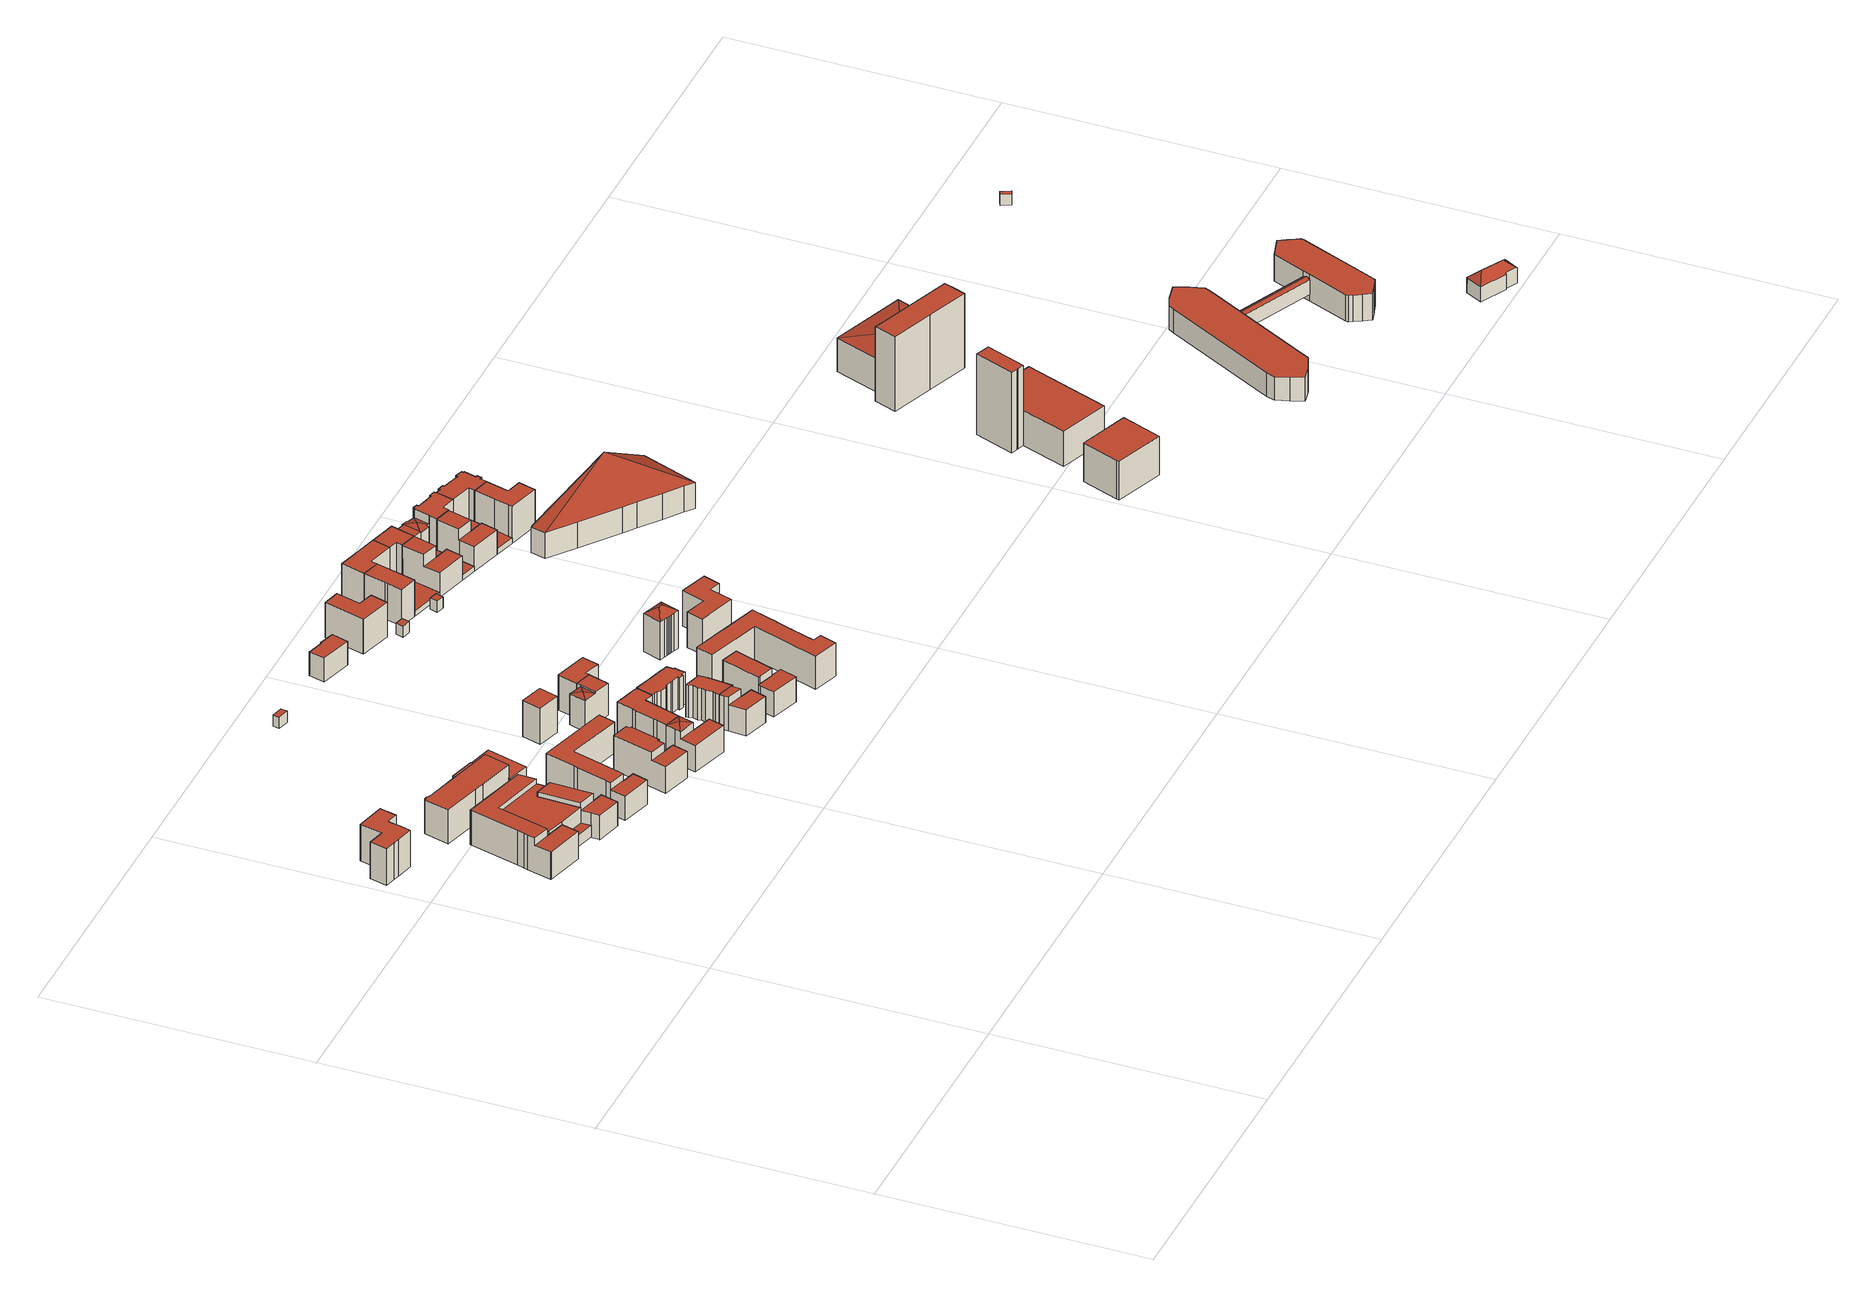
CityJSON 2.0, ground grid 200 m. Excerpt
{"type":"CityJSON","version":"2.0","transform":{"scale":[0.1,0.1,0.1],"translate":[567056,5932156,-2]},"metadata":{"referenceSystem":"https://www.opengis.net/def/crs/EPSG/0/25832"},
"CityObjects":{
"building1":{"type":"Building","attributes":{"Gemeindeschluessel":"02000000","Geometrietyp2DReferenz":"3000","function":"31001_1120","roofType":"1000","measuredHeight":29.44,"storeysAboveGround":8},"geometry":[{"type":"MultiSurface","lod":"2","boundaries":[[[0,1,2,3]],[[3,2,4,5]],[[6,7,8,9]],[[9,8,1,0]],[[10,11,12,13]],[[14,15,16,17]],[[18,19,20,21]],[[21,20,22,23]],[[23,22,24,25]],[[26,10,13,27,28,6,9,0,3,5,29,14,17,18,21,23,25]],[[30,31,12,11,32,24,22,20,19,16,15,33,4,2,1,8,7]],[[33,15,14,29]],[[24,32,26,25]],[[16,19,18,17]],[[32,11,10,26]],[[31,30,28,27]],[[12,31,27,13]],[[30,7,6,28]],[[4,33,29,5]]],"semantics":{"surfaces":[{"type":"WallSurface"},{"type":"GroundSurface"},{"type":"RoofSurface"}],"values":[0,0,0,0,0,0,0,0,0,1,2,0,0,0,0,0,0,0,0]}}]},
"building2":{"type":"Building","attributes":{"Gemeindeschluessel":"02000000","Geometrietyp2DReferenz":"3000","function":"31001_1130","roofType":"1000","measuredHeight":27.98,"storeysAboveGround":7},"geometry":[{"type":"MultiSurface","lod":"2","boundaries":[[[34,35,36,37]],[[38,39,40,41]],[[41,40,42,43]],[[44,45,46,47]],[[48,49,50,51]],[[51,50,52,53]],[[53,52,54,55]],[[55,54,56,57]],[[58,59,60,61]],[[62,63,64,65]],[[66,67,68,69]],[[63,62,61,60]],[[68,67,64,63,60,59,42,40,39,46,45,70]],[[66,69,71,72,48,51,53,55,57,34,37,38,41,43,58,61,62,65]],[[35,34,57,56]],[[71,69,68,70]],[[66,65,64,67]],[[58,43,42,59]],[[49,48,72,73]],[[72,71,70,45,44,73]],[[38,37,36,47,46,39]],[[49,73,44,47,36,35,56,54,52,50]]],"semantics":{"surfaces":[{"type":"WallSurface"},{"type":"RoofSurface"},{"type":"GroundSurface"}],"values":[0,0,0,0,0,0,0,0,0,0,0,0,1,2,0,0,0,0,0,0,0,1]}}]},
"building3":{"type":"Building","attributes":{"Gemeindeschluessel":"02000000","Geometrietyp2DReferenz":"3000","function":"31001_2010","roofType":"1000","measuredHeight":21.46,"storeysAboveGround":1},"geometry":[{"type":"MultiSurface","lod":"2","boundaries":[[[74,75,76,77]],[[78,74,77,79]],[[75,80,81,76]],[[82,83,84,85]],[[86,87,88,89]],[[89,88,90,91]],[[91,90,92,93]],[[94,95,83,82]],[[78,79,96,94,82,85,86,89,91,93]],[[80,75,74,78,93,92]],[[87,86,85,84]],[[95,94,96,81]],[[96,79,77,76,81]],[[95,81,80,92,90,88,87,84,83]]],"semantics":{"surfaces":[{"type":"RoofSurface"},{"type":"WallSurface"},{"type":"GroundSurface"}],"values":[0,1,1,1,1,1,1,1,2,1,1,1,1,0]}}]},
"building4":{"type":"Building","attributes":{"Gemeindeschluessel":"02000000","Geometrietyp2DReferenz":"3000","function":"31001_1130","roofType":"1000","measuredHeight":25.63,"storeysAboveGround":7},"geometry":[{"type":"MultiSurface","lod":"2","boundaries":[[[97,98,99,100]],[[101,102,103,104]],[[104,103,105,106]],[[107,99,98,108]],[[109,97,100,110]],[[111,112,113,114]],[[114,113,115,116]],[[101,104,106,107,108,117,111,114,116]],[[102,101,116,115]],[[112,111,117,118]],[[117,108,98,97,109,118]],[[107,106,105,110,100,99]],[[112,118,109,110,105,103,102,115,113]]],"semantics":{"surfaces":[{"type":"RoofSurface"},{"type":"WallSurface"},{"type":"GroundSurface"}],"values":[0,1,1,1,1,1,1,2,1,1,1,1,0]}}]},
"building5":{"type":"Building","attributes":{"Gemeindeschluessel":"02000000","Geometrietyp2DReferenz":"3000","function":"31001_3021","roofType":"1000","measuredHeight":27.38,"storeysAboveGround":5},"geometry":[{"type":"MultiSurface","lod":"2","boundaries":[[[119,120,121,122,123,124,125,126,127,128,129,130,131,132,133,134,135,136,137,138,139,140,141,142,143,144,145,146]],[[147,146,145,148]],[[148,145,144,149]],[[149,144,143,150]],[[150,143,142,151]],[[151,142,141,152]],[[152,141,140,153]],[[153,140,139,154]],[[154,139,138,155]],[[155,138,137,156]],[[156,137,136,157]],[[157,136,135,158]],[[158,135,134,159]],[[159,134,133,160]],[[160,133,132,161]],[[161,132,131,162]],[[162,131,130,163]],[[163,130,129,164]],[[164,129,128,165]],[[165,128,127,166]],[[166,127,126,167]],[[167,126,125,168]],[[168,125,124,169]],[[170,122,121,171]],[[172,120,119,173]],[[174,175,176,177]],[[178,179,180,181]],[[174,177,172,173,147,148,149,150,151,152,153,154,155,156,157,158,159,160,161,162,163,164,165,166,167,168,169,182,183,178,181,184]],[[185,180,179,170,171,176,175]],[[183,182,123,122,170]],[[172,177,176,171,121,120]],[[147,173,119,146]],[[180,185,184,181]],[[185,175,174,184]],[[170,179,178,183]],[[182,169,124,123]]],"semantics":{"surfaces":[{"type":"RoofSurface"},{"type":"WallSurface"},{"type":"GroundSurface"}],"values":[0,1,1,1,1,1,1,1,1,1,1,1,1,1,1,1,1,1,1,1,1,1,1,1,1,1,1,2,0,1,1,1,1,1,1,1]}}]},
"building6":{"type":"Building","attributes":{"Gemeindeschluessel":"02000000","Geometrietyp2DReferenz":"3000","function":"51009_1610","roofType":"1000","measuredHeight":13.43},"geometry":[{"type":"MultiSurface","lod":"2","boundaries":[[[186,187,188,189,190]],[[191,192,193,194,195]],[[191,190,189,192]],[[192,189,188,193]],[[193,188,187,194]],[[194,187,186,195]],[[195,186,190,191]]],"semantics":{"surfaces":[{"type":"RoofSurface"},{"type":"GroundSurface"},{"type":"WallSurface"}],"values":[0,1,2,2,2,2,2]}}]},
"building7":{"type":"Building","attributes":{"Gemeindeschluessel":"02000000","Geometrietyp2DReferenz":"3000","function":"31001_1010","roofType":"1000","measuredHeight":25.29,"storeysAboveGround":8},"geometry":[{"type":"MultiSurface","lod":"2","boundaries":[[[196,197,198,199]],[[200,201,202,203]],[[203,202,204,205]],[[206,207,208,209]],[[210,211,212,213]],[[214,215,216,217]],[[218,216,215,219,204,202,201,208,207,220]],[[221,219,215,214]],[[222,223,224,210,213,196,199,200,203,205,221,214,217]],[[222,217,216,218]],[[223,222,218,220]],[[221,205,204,219]],[[197,196,213,212]],[[211,210,224,225]],[[224,223,220,207,206,225]],[[200,199,198,209,208,201]],[[211,225,206,209,198,197,212]]],"semantics":{"surfaces":[{"type":"WallSurface"},{"type":"RoofSurface"},{"type":"GroundSurface"}],"values":[0,0,0,0,0,0,1,0,2,0,0,0,0,0,0,0,1]}}]},
"building8":{"type":"Building","attributes":{"Gemeindeschluessel":"02000000","Geometrietyp2DReferenz":"3000","function":"31001_1010","roofType":"1000","measuredHeight":27.74,"storeysAboveGround":8},"geometry":[{"type":"MultiSurface","lod":"2","boundaries":[[[226,227,228,229,230,231,232,233]],[[234,232,231,235]],[[235,231,230,236]],[[236,230,229,237]],[[237,229,228,238]],[[238,228,227,239]],[[240,226,233,241]],[[242,243,244,245]],[[245,244,246,247]],[[248,242,245,247,249,234,235,236,237,238,239]],[[250,249,247,246]],[[243,242,248,240]],[[248,239,227,226,240]],[[234,249,250,241,233,232]],[[243,240,241,250,246,244]]],"semantics":{"surfaces":[{"type":"RoofSurface"},{"type":"WallSurface"},{"type":"GroundSurface"}],"values":[0,1,1,1,1,1,1,1,1,2,1,1,1,1,0]}}]},
"building9":{"type":"Building","attributes":{"Gemeindeschluessel":"02000000","Geometrietyp2DReferenz":"3000","function":"31001_1010","roofType":"1000","measuredHeight":28.98,"storeysAboveGround":8},"geometry":[{"type":"MultiSurface","lod":"2","boundaries":[[[251,252,253,254]],[[252,255,256,253]],[[252,257,255]],[[251,257,252]],[[258,251,254,259]],[[260,256,255,261]],[[261,255,257,262]],[[263,264,265,266]],[[259,254,253,256,260,267,268]],[[267,260,261,262,269,263,266]],[[269,262,257,251,258,270]],[[268,267,266,265]],[[264,263,269,270]],[[264,270,258,259,268,265]]],"semantics":{"surfaces":[{"type":"RoofSurface"},{"type":"WallSurface"},{"type":"GroundSurface"}],"values":[0,0,0,0,1,1,1,1,1,2,1,1,1,0]}}]},
"building10":{"type":"Building","attributes":{"Gemeindeschluessel":"02000000","Geometrietyp2DReferenz":"3000","function":"51002_1332","roofType":"1000","measuredHeight":9},"geometry":[{"type":"MultiSurface","lod":"2","boundaries":[[[271,272,273,274]],[[275,276,277,278]],[[278,277,272,271]],[[277,276,273,272]],[[276,275,274,273]],[[275,278,271,274]]],"semantics":{"surfaces":[{"type":"GroundSurface"},{"type":"RoofSurface"},{"type":"WallSurface"}],"values":[0,1,2,2,2,2]}}]},
"building11":{"type":"Building","attributes":{"Gemeindeschluessel":"02000000","Geometrietyp2DReferenz":"3000","function":"31001_1130","roofType":"1000","measuredHeight":25.44,"storeysAboveGround":8},"geometry":[{"type":"MultiSurface","lod":"2","boundaries":[[[279,255,280,281]],[[281,280,282,283]],[[283,282,284,285]],[[285,284,286,287]],[[288,289,257,290]],[[290,257,255,279]],[[291,292,293,294]],[[295,296,297,298]],[[298,297,299,300]],[[301,299,297,296,293,292,286,284,282,280,255,257,289]],[[302,288,290,279,281,283,285,287,291,294,295,298,300]],[[302,300,299,301]],[[295,294,293,296]],[[288,302,301,289]],[[291,287,286,292]]],"semantics":{"surfaces":[{"type":"WallSurface"},{"type":"RoofSurface"},{"type":"GroundSurface"}],"values":[0,0,0,0,0,0,0,0,0,1,2,0,0,0,0]}}]},
"building12":{"type":"Building","attributes":{"Gemeindeschluessel":"02000000","Geometrietyp2DReferenz":"3000","function":"31001_1010","roofType":"1000","measuredHeight":29.2,"storeysAboveGround":7},"geometry":[{"type":"MultiSurface","lod":"2","boundaries":[[[303,304,305,306]],[[307,308,309,310]],[[307,306,305,308]],[[308,305,304,309]],[[309,304,303,310]],[[310,303,306,307]]],"semantics":{"surfaces":[{"type":"RoofSurface"},{"type":"GroundSurface"},{"type":"WallSurface"}],"values":[0,1,2,2,2,2]}}]},
"building13":{"type":"Building","attributes":{"Gemeindeschluessel":"02000000","Geometrietyp2DReferenz":"3000","function":"31001_1010","roofType":"1000","measuredHeight":26.8,"storeysAboveGround":7},"geometry":[{"type":"MultiSurface","lod":"2","boundaries":[[[311,312,313]],[[314,311,313]],[[311,315,312]],[[314,316,315,311]],[[317,313,312,318]],[[314,319,320,316]],[[321,322,323,324]],[[325,317,318,326,321,324]],[[317,325,327,319,314,313]],[[326,318,312,315,316,320]],[[327,325,324,323]],[[322,321,326,320]],[[322,320,319,327,323]]],"semantics":{"surfaces":[{"type":"RoofSurface"},{"type":"WallSurface"},{"type":"GroundSurface"}],"values":[0,0,0,0,1,1,1,2,1,1,1,1,0]}}]},
"building14":{"type":"Building","attributes":{"Gemeindeschluessel":"02000000","Geometrietyp2DReferenz":"3000","function":"31001_1010","roofType":"1000","measuredHeight":27.44,"storeysAboveGround":8},"geometry":[{"type":"MultiSurface","lod":"2","boundaries":[[[328,329,330,331,332]],[[333,334,335,336]],[[337,331,330,338]],[[339,329,328,340]],[[340,328,332,341]],[[342,343,344,345]],[[345,344,346,347]],[[348,349,350,351]],[[333,336,337,338,348,351,342,345,347]],[[346,344,343,350,349,339,340,341,335,334]],[[350,343,342,351]],[[348,338,330,329,339,349]],[[346,334,333,347]],[[337,336,335,341,332,331]]],"semantics":{"surfaces":[{"type":"RoofSurface"},{"type":"WallSurface"},{"type":"GroundSurface"}],"values":[0,1,1,1,1,1,1,1,2,0,1,1,1,1]}}]},
"building15":{"type":"Building","attributes":{"Gemeindeschluessel":"02000000","Geometrietyp2DReferenz":"3000","function":"31001_1010","roofType":"1000","measuredHeight":25.76,"storeysAboveGround":8},"geometry":[{"type":"MultiSurface","lod":"2","boundaries":[[[352,330,353,354]],[[355,356,357,358]],[[358,357,359,360]],[[360,359,361,362]],[[362,361,363,364]],[[364,363,365,366]],[[367,368,369,370]],[[370,369,371,372]],[[352,354,373,355,358,360,362,364,366,374,367,370,372]],[[371,369,368,375,365,363,361,359,357,356,376,353,330]],[[365,375,374,366]],[[375,368,367,374]],[[376,356,355,373]],[[371,330,352,372]],[[353,376,373,354]]],"semantics":{"surfaces":[{"type":"WallSurface"},{"type":"GroundSurface"},{"type":"RoofSurface"}],"values":[0,0,0,0,0,0,0,0,1,2,0,0,0,0,0]}}]},
"building16":{"type":"Building","attributes":{"Gemeindeschluessel":"02000000","Geometrietyp2DReferenz":"3000","function":"31001_1130","roofType":"1000","measuredHeight":25.93,"storeysAboveGround":7},"geometry":[{"type":"MultiSurface","lod":"2","boundaries":[[[377,378,379,380]],[[380,379,381,382]],[[383,384,385,386]],[[386,385,387,388]],[[388,387,389,390]],[[390,389,391,392]],[[393,394,395,396]],[[396,395,397,398]],[[398,397,399,400]],[[400,399,401,402]],[[402,401,403,404]],[[404,403,405,406]],[[406,405,407,408]],[[408,407,409,410]],[[410,409,411,412]],[[412,411,413,414]],[[414,413,378,377]],[[415,416,417,418]],[[418,417,419,420]],[[420,419,394,393]],[[416,415,392,391]],[[384,383,382,381]],[[382,383,386,388,390,392,415,418,420,393,396,398,400,402,404,406,408,410,412,414,377,380]],[[384,381,379,378,413,411,409,407,405,403,401,399,397,395,394,419,417,416,391,389,387,385]]],"semantics":{"surfaces":[{"type":"WallSurface"},{"type":"GroundSurface"},{"type":"RoofSurface"}],"values":[0,0,0,0,0,0,0,0,0,0,0,0,0,0,0,0,0,0,0,0,0,0,1,2]}}]},
"building17":{"type":"Building","attributes":{"Gemeindeschluessel":"02000000","Geometrietyp2DReferenz":"3000","function":"31001_1010","roofType":"1000","measuredHeight":28.34,"storeysAboveGround":7},"geometry":[{"type":"MultiSurface","lod":"2","boundaries":[[[421,323,322,422]],[[423,424,425,426]],[[427,425,424,428,322,323]],[[429,421,422,430,423,426]],[[429,426,425,427]],[[423,430,428,424]],[[421,429,427,323]],[[430,422,322,428]]],"semantics":{"surfaces":[{"type":"WallSurface"},{"type":"RoofSurface"},{"type":"GroundSurface"}],"values":[0,0,1,2,0,0,0,0]}}]},
"building18":{"type":"Building","attributes":{"Gemeindeschluessel":"02000000","Geometrietyp2DReferenz":"3000","function":"31001_1010","roofType":"1000","measuredHeight":20.27,"storeysAboveGround":6},"geometry":[{"type":"MultiSurface","lod":"2","boundaries":[[[431,432,433,434,435,436,437,438]],[[439,440,441,442,443,444,445,446]],[[439,438,437,440]],[[440,437,436,441]],[[441,436,435,442]],[[442,435,434,443]],[[443,434,433,444]],[[444,433,432,445]],[[445,432,431,446]],[[446,431,438,439]]],"semantics":{"surfaces":[{"type":"RoofSurface"},{"type":"GroundSurface"},{"type":"WallSurface"}],"values":[0,1,2,2,2,2,2,2,2,2]}}]},
"building19":{"type":"Building","attributes":{"Gemeindeschluessel":"02000000","Geometrietyp2DReferenz":"3000","function":"31001_1010","roofType":"1000","measuredHeight":24.18,"storeysAboveGround":8},"geometry":[{"type":"MultiSurface","lod":"2","boundaries":[[[447,448,449,450,451,452]],[[453,454,455,456,457,458]],[[453,452,451,454]],[[454,451,450,455]],[[455,450,449,456]],[[456,449,448,457]],[[457,448,447,458]],[[453,458,447,452]]],"semantics":{"surfaces":[{"type":"RoofSurface"},{"type":"GroundSurface"},{"type":"WallSurface"}],"values":[0,1,2,2,2,2,2,2]}}]},
"building20":{"type":"Building","attributes":{"Gemeindeschluessel":"02000000","Geometrietyp2DReferenz":"3000","function":"31001_1120","roofType":"1000","measuredHeight":19.25,"storeysAboveGround":5},"geometry":[{"type":"MultiSurface","lod":"2","boundaries":[[[459,460,461,462]],[[462,461,463,464]],[[464,463,465,466]],[[466,465,467,468]],[[460,459,469,470]],[[470,469,468,467]],[[468,469,459,462,464,466]],[[470,467,465,463,461,460]]],"semantics":{"surfaces":[{"type":"WallSurface"},{"type":"GroundSurface"},{"type":"RoofSurface"}],"values":[0,0,0,0,0,0,1,2]}}]},
"building21":{"type":"Building","attributes":{"Gemeindeschluessel":"02000000","Geometrietyp2DReferenz":"3000","function":"31001_1120","roofType":"1000","measuredHeight":26.85,"storeysAboveGround":8},"geometry":[{"type":"MultiSurface","lod":"2","boundaries":[[[471,472,473,474]],[[475,476,477,478]],[[478,477,479,480]],[[480,479,481,482]],[[482,481,483,484]],[[485,486,487,488]],[[489,490,474,473]],[[491,492,493,494]],[[484,483,495,496]],[[475,478,480,482,484,496,485,488,493,492,497,498,471,474,490]],[[491,494,487,486,495,483,481,479,477,476,489,473,472,499,500]],[[499,472,471,498]],[[491,500,497,492]],[[489,476,475,490]],[[487,494,493,488]],[[495,486,485,496]],[[500,499,498,497]]],"semantics":{"surfaces":[{"type":"WallSurface"},{"type":"GroundSurface"},{"type":"RoofSurface"}],"values":[0,0,0,0,0,0,0,0,0,1,2,0,0,0,0,0,0]}}]},
"building22":{"type":"Building","attributes":{"Gemeindeschluessel":"02000000","Geometrietyp2DReferenz":"3000","function":"31001_1120","roofType":"1000","measuredHeight":28.18,"storeysAboveGround":7},"geometry":[{"type":"MultiSurface","lod":"2","boundaries":[[[501,502,503,504]],[[505,506,507,508]],[[509,510,511,512]],[[512,511,513,514]],[[514,513,515,516]],[[515,513,511,510,517,507,506,503,502]],[[501,504,505,508,518,509,512,514,516]],[[501,516,515,502]],[[509,518,517,510]],[[518,508,507,517]],[[505,504,503,506]]],"semantics":{"surfaces":[{"type":"WallSurface"},{"type":"RoofSurface"},{"type":"GroundSurface"}],"values":[0,0,0,0,0,1,2,0,0,0,0]}}]},
"building23":{"type":"Building","attributes":{"Gemeindeschluessel":"02000000","Geometrietyp2DReferenz":"3000","function":"31001_1010","roofType":"3200","measuredHeight":35.45,"storeysAboveGround":9},"geometry":[{"type":"MultiSurface","lod":"2","boundaries":[[[519,520,521]],[[522,523,524,525,526,527,528,529,519,521]],[[519,529,530,531,532,520]],[[528,533,530,529]],[[534,521,520,535]],[[536,527,526,537]],[[537,526,525,538]],[[538,525,524,539]],[[539,524,523,540]],[[540,523,522,541]],[[541,522,521,534]],[[535,520,532,542]],[[542,532,531,543]],[[543,531,530,544]],[[544,530,533,545]],[[536,537,538,539,540,541,534,535,542,543,544,545]],[[536,545,533,528,527]]],"semantics":{"surfaces":[{"type":"RoofSurface"},{"type":"WallSurface"},{"type":"GroundSurface"}],"values":[0,0,0,0,1,1,1,1,1,1,1,1,1,1,1,2,1]}}]},
"building24":{"type":"Building","attributes":{"Gemeindeschluessel":"02000000","Geometrietyp2DReferenz":"3000","function":"51002_1332","roofType":"1000","measuredHeight":9},"geometry":[{"type":"MultiSurface","lod":"2","boundaries":[[[546,547,548,549]],[[550,551,552,553]],[[553,552,547,546]],[[552,551,548,547]],[[551,550,549,548]],[[550,553,546,549]]],"semantics":{"surfaces":[{"type":"GroundSurface"},{"type":"RoofSurface"},{"type":"WallSurface"}],"values":[0,1,2,2,2,2]}}]},
"building25":{"type":"Building","attributes":{"Gemeindeschluessel":"02000000","Geometrietyp2DReferenz":"3000","function":"31001_1010","roofType":"1000","measuredHeight":28.73,"storeysAboveGround":8},"geometry":[{"type":"MultiSurface","lod":"2","boundaries":[[[554,555,556,557]],[[558,559,560,561]],[[562,563,554,557,564,565,558,561]],[[566,567,560,559,568,569,556,555]],[[569,568,565,564]],[[567,566,563,562]],[[560,567,562,561]],[[568,559,558,565]],[[566,555,554,563]],[[556,569,564,557]]],"semantics":{"surfaces":[{"type":"WallSurface"},{"type":"GroundSurface"},{"type":"RoofSurface"}],"values":[0,0,1,2,0,0,0,0,0,0]}}]},
"building26":{"type":"Building","attributes":{"Gemeindeschluessel":"02000000","Geometrietyp2DReferenz":"3000","function":"31001_1130","roofType":"1000","measuredHeight":29.32,"storeysAboveGround":9},"geometry":[{"type":"MultiSurface","lod":"2","boundaries":[[[570,571,572,573,574,575]],[[576,577,578,579,580,581]],[[576,575,574,577]],[[577,574,573,578]],[[578,573,572,579]],[[579,572,571,580]],[[580,571,570,581]],[[581,570,575,576]]],"semantics":{"surfaces":[{"type":"RoofSurface"},{"type":"GroundSurface"},{"type":"WallSurface"}],"values":[0,1,2,2,2,2,2,2]}}]},
"building27":{"type":"Building","attributes":{"Gemeindeschluessel":"02000000","Geometrietyp2DReferenz":"3000","function":"51002_1332","roofType":"1000","measuredHeight":9},"geometry":[{"type":"MultiSurface","lod":"2","boundaries":[[[582,583,584,585]],[[586,587,588,589]],[[589,588,583,582]],[[588,587,584,583]],[[587,586,585,584]],[[586,589,582,585]]],"semantics":{"surfaces":[{"type":"GroundSurface"},{"type":"RoofSurface"},{"type":"WallSurface"}],"values":[0,1,2,2,2,2]}}]},
"building28":{"type":"Building","attributes":{"Gemeindeschluessel":"02000000","Geometrietyp2DReferenz":"3000","function":"31001_1130","roofType":"1000","measuredHeight":4,"storeysAboveGround":1},"geometry":[{"type":"MultiSurface","lod":"2","boundaries":[[[590,591,592,593,594,595,596]],[[597,581,580,598,599,600,601]],[[581,595,594,580]],[[580,594,593,598]],[[598,593,592,599]],[[599,592,591,600]],[[600,591,590,601]],[[597,596,595,581]],[[597,601,590,596]]],"semantics":{"surfaces":[{"type":"RoofSurface"},{"type":"GroundSurface"},{"type":"WallSurface"}],"values":[0,1,2,2,2,2,2,2,2]}}]},
"building29":{"type":"Building","attributes":{"Gemeindeschluessel":"02000000","Geometrietyp2DReferenz":"3000","function":"31001_1130","roofType":"1000","measuredHeight":29,"storeysAboveGround":9},"geometry":[{"type":"MultiSurface","lod":"2","boundaries":[[[602,571,572,603]],[[604,605,606,607]],[[607,606,608,609]],[[610,611,612,613]],[[614,612,611,608,606,605,572,571]],[[615,602,603,604,607,609,610,613]],[[615,613,612,614]],[[610,609,608,611]],[[602,615,614,571]],[[604,603,572,605]]],"semantics":{"surfaces":[{"type":"WallSurface"},{"type":"RoofSurface"},{"type":"GroundSurface"}],"values":[0,0,0,0,1,2,0,0,0,0]}}]},
"building30":{"type":"Building","attributes":{"Gemeindeschluessel":"02000000","Geometrietyp2DReferenz":"3000","function":"31001_1130","roofType":"1000","measuredHeight":29.33,"storeysAboveGround":9},"geometry":[{"type":"MultiSurface","lod":"2","boundaries":[[[616,617,618,619]],[[620,618,617,621]],[[622,616,619,623]],[[624,625,626,627]],[[628,620,621,629,624,627]],[[623,619,618,620,628,630]],[[630,628,627,626]],[[625,624,629,622]],[[629,621,617,616,622]],[[625,622,623,630,626]]],"semantics":{"surfaces":[{"type":"RoofSurface"},{"type":"WallSurface"},{"type":"GroundSurface"}],"values":[0,1,1,1,2,1,1,1,1,0]}}]},
"building31":{"type":"Building","attributes":{"Gemeindeschluessel":"02000000","Geometrietyp2DReferenz":"3000","function":"31001_1130","roofType":"1000","measuredHeight":28.27,"storeysAboveGround":9},"geometry":[{"type":"MultiSurface","lod":"2","boundaries":[[[631,632,633,634]],[[635,612,611,636]],[[636,611,637,638]],[[639,640,641,642]],[[633,643,644,634]],[[645,632,631,646]],[[647,648,649,644,643,641,640,637,611,612]],[[650,651,652,653,635,636,638,639,642,645,646]],[[653,652,648,647]],[[650,646,631,634,644]],[[645,642,641,643,633,632]],[[652,651,649,648]],[[651,650,644,649]],[[635,653,647,612]],[[639,638,637,640]]],"semantics":{"surfaces":[{"type":"RoofSurface"},{"type":"WallSurface"},{"type":"GroundSurface"}],"values":[0,1,1,1,1,1,0,2,1,1,1,1,1,1,1]}}]},
"building32":{"type":"Building","attributes":{"Gemeindeschluessel":"02000000","Geometrietyp2DReferenz":"3000","function":"31001_1130","roofType":"1000","measuredHeight":4.05,"storeysAboveGround":1},"geometry":[{"type":"MultiSurface","lod":"2","boundaries":[[[629,654,655,621]],[[621,655,656,657]],[[658,659,660,661]],[[661,660,662,627]],[[663,664,665,666]],[[666,665,667,668]],[[668,667,669,670]],[[670,669,671,672]],[[673,662,660,659,671,669,667,665,664,656,655,654]],[[658,661,627,624,629,621,657,663,666,668,670,672]],[[658,672,671,659]],[[624,627,662,673]],[[629,624,673,654]],[[663,657,656,664]]],"semantics":{"surfaces":[{"type":"WallSurface"},{"type":"RoofSurface"},{"type":"GroundSurface"}],"values":[0,0,0,0,0,0,0,0,1,2,0,0,0,0]}}]},
"building33":{"type":"Building","attributes":{"Gemeindeschluessel":"02000000","Geometrietyp2DReferenz":"3000","function":"31001_1130","roofType":"1000","measuredHeight":29.29,"storeysAboveGround":9},"geometry":[{"type":"MultiSurface","lod":"2","boundaries":[[[674,675,676,677]],[[678,679,680,681]],[[682,676,675,683]],[[684,674,677,685]],[[686,687,688,689]],[[678,681,682,683,690,686,689]],[[679,678,689,688]],[[687,686,690,691]],[[690,683,675,674,684,691]],[[682,681,680,685,677,676]],[[687,691,684,685,680,679,688]]],"semantics":{"surfaces":[{"type":"RoofSurface"},{"type":"WallSurface"},{"type":"GroundSurface"}],"values":[0,1,1,1,1,2,1,1,1,1,0]}}]},
"building34":{"type":"Building","attributes":{"Gemeindeschluessel":"02000000","Geometrietyp2DReferenz":"3000","function":"31001_1130","roofType":"1000","measuredHeight":27.9,"storeysAboveGround":9},"geometry":[{"type":"MultiSurface","lod":"2","boundaries":[[[692,693,694,695,696]],[[695,697,698,696]],[[695,699,700,701,697]],[[694,702,703,699,695]],[[704,693,692,705]],[[705,692,696,706]],[[707,698,697,708]],[[708,697,701,709]],[[709,701,700,710]],[[711,712,713,714]],[[702,715,716,703]],[[717,718,719,720]],[[720,719,721,722]],[[722,721,723,724]],[[724,723,725,726]],[[726,725,727,728]],[[729,730,731,732]],[[732,731,733,734]],[[734,733,735,736]],[[736,735,737,738]],[[738,737,739,740]],[[741,711,714,742,704,705,706,707,708,709,710,717,720,722,724,726,728,729,732,734,736,738,740]],[[743,739,737,735,733,731,730,727,725,723,721,719,718,716,715,713,712]],[[704,742,715,702,694,693]],[[717,710,700,699,703,716,718]],[[727,730,729,728]],[[739,743,741,740]],[[743,712,711,741]],[[713,715,742,714]],[[707,706,696,698]]],"semantics":{"surfaces":[{"type":"RoofSurface"},{"type":"WallSurface"},{"type":"GroundSurface"}],"values":[0,0,0,0,1,1,1,1,1,1,1,1,1,1,1,1,1,1,1,1,1,2,0,1,1,1,1,1,1,1]}}]},
"building35":{"type":"Building","attributes":{"Gemeindeschluessel":"02000000","Geometrietyp2DReferenz":"3000","function":"31001_1130","roofType":"1000","measuredHeight":4.55,"storeysAboveGround":1},"geometry":[{"type":"MultiSurface","lod":"2","boundaries":[[[744,745,746,747]],[[747,746,748,749]],[[749,748,750,751]],[[752,753,754,755]],[[755,754,756,757]],[[758,759,760,761]],[[761,760,762,763]],[[763,762,764,765]],[[766,756,754,753,764,762,760,759,750,748,746,745]],[[752,755,757,767,744,747,749,751,758,761,763,765]],[[752,765,764,753]],[[767,757,756,766]],[[744,767,766,745]],[[758,751,750,759]]],"semantics":{"surfaces":[{"type":"WallSurface"},{"type":"RoofSurface"},{"type":"GroundSurface"}],"values":[0,0,0,0,0,0,0,0,1,2,0,0,0,0]}}]},
"building36":{"type":"Building","attributes":{"Gemeindeschluessel":"02000000","Geometrietyp2DReferenz":"3000","function":"31001_1130","roofType":"1000","measuredHeight":29.74,"storeysAboveGround":9},"geometry":[{"type":"MultiSurface","lod":"2","boundaries":[[[755,768,769,752]],[[765,770,771,763]],[[763,771,772,773]],[[773,772,774,775]],[[776,777,778,779]],[[779,778,780,781]],[[780,778,777,782,774,772,771,770,769,768]],[[755,752,765,763,773,775,783,776,779,781]],[[765,752,769,770]],[[755,781,780,768]],[[776,783,782,777]],[[783,775,774,782]]],"semantics":{"surfaces":[{"type":"WallSurface"},{"type":"RoofSurface"},{"type":"GroundSurface"}],"values":[0,0,0,0,0,0,1,2,0,0,0,0]}}]},
"building37":{"type":"Building","attributes":{"Gemeindeschluessel":"02000000","Geometrietyp2DReferenz":"3000","function":"31001_1130","roofType":"1000","measuredHeight":26.59,"storeysAboveGround":9},"geometry":[{"type":"MultiSurface","lod":"2","boundaries":[[[784,785,786,787]],[[787,786,788,789]],[[789,788,790,791]],[[791,790,792,793]],[[793,792,794,795]],[[795,794,796,797]],[[797,796,798,799]],[[800,771,801,802]],[[803,804,772,805]],[[805,772,771,800]],[[806,807,808,809]],[[809,808,810,811]],[[811,810,812,813]],[[813,812,814,815]],[[815,814,816,817]],[[817,816,818,819]],[[819,818,820,821]],[[821,820,822,823]],[[823,822,824,825]],[[825,824,826,827]],[[828,801,771,772,804,826,824,822,820,818,816,814,812,810,808,807,798,796,794,792,790,788,786,785]],[[803,805,800,802,829,784,787,789,791,793,795,797,799,806,809,811,813,815,817,819,821,823,825,827]],[[806,799,798,807]],[[803,827,826,804]],[[829,802,801,828]],[[784,829,828,785]]],"semantics":{"surfaces":[{"type":"WallSurface"},{"type":"RoofSurface"},{"type":"GroundSurface"}],"values":[0,0,0,0,0,0,0,0,0,0,0,0,0,0,0,0,0,0,0,0,1,2,0,0,0,0]}}]},
"building38":{"type":"Building","attributes":{"Gemeindeschluessel":"02000000","Geometrietyp2DReferenz":"3000","function":"31001_1010","roofType":"4000","measuredHeight":59.2,"storeysAboveGround":20},"geometry":[{"type":"MultiSurface","lod":"2","boundaries":[[[830,831,832,833,834,835,836,837]],[[838,839,840,841,842,843,833,844,845,846,847,848,849]],[[832,850,851,844,833]],[[852,831,830,853]],[[854,837,836,855]],[[855,836,835,856]],[[857,842,841,858]],[[858,841,840,859]],[[859,840,839,860]],[[860,839,838,861]],[[862,849,848,863]],[[863,848,847,864]],[[864,847,846,865]],[[865,846,845,866]],[[867,851,850,868]],[[869,870,871,872]],[[852,853,854,855,856,869,872,857,858,859,860,861,862,863,864,865,866,867,868]],[[843,842,857,872,871]],[[870,869,856,835,834]],[[867,866,845,844,851]],[[862,861,838,849]],[[854,853,830,837]],[[852,868,850,832,831]],[[870,834,833,843,871]]],"semantics":{"surfaces":[{"type":"RoofSurface"},{"type":"WallSurface"},{"type":"GroundSurface"}],"values":[0,0,0,1,1,1,1,1,1,1,1,1,1,1,1,1,2,1,1,1,1,1,1,0]}}]},
"building39":{"type":"Building","attributes":{"Gemeindeschluessel":"02000000","Geometrietyp2DReferenz":"3000","function":"31001_2020","roofType":"1000","measuredHeight":31.36,"storeysAboveGround":7},"geometry":[{"type":"MultiSurface","lod":"2","boundaries":[[[873,874,875,876,877,878,879]],[[880,881,882,883,884,885,886]],[[882,877,876,883]],[[883,876,875,884]],[[884,875,874,885]],[[885,874,873,886]],[[880,879,878,881]],[[881,878,877,882]],[[880,886,873,879]]],"semantics":{"surfaces":[{"type":"RoofSurface"},{"type":"GroundSurface"},{"type":"WallSurface"}],"values":[0,1,2,2,2,2,2,2,2]}}]},
"building40":{"type":"Building","attributes":{"Gemeindeschluessel":"02000000","Geometrietyp2DReferenz":"3000","function":"31001_2020","roofType":"1000","measuredHeight":65.01,"storeysAboveGround":6},"geometry":[{"type":"MultiSurface","lod":"2","boundaries":[[[887,888,889,890,891,892]],[[893,894,895,896]],[[897,892,891,898]],[[899,890,889,900]],[[901,888,887,902]],[[902,887,892,897]],[[893,896,903,901,902,897,898,904]],[[894,893,904,905]],[[905,904,898,891,890,899]],[[901,903,906,900,889,888]],[[906,903,896,895]],[[906,895,894,905,899,900]]],"semantics":{"surfaces":[{"type":"RoofSurface"},{"type":"WallSurface"},{"type":"GroundSurface"}],"values":[0,1,1,1,1,1,2,1,1,1,1,0]}}]},
"building41":{"type":"Building","attributes":{"Gemeindeschluessel":"02000000","Geometrietyp2DReferenz":"3000","function":"31001_2010","roofType":"3200","measuredHeight":60.3,"storeysAboveGround":8},"geometry":[{"type":"MultiSurface","lod":"2","boundaries":[[[907,908,909,910]],[[908,911,909]],[[912,911,908,907]],[[913,914,915,916]],[[917,918,919,920]],[[920,919,921,922]],[[917,920,922,913,916,923,924,925]],[[925,924,909,911]],[[917,925,911,912,926,918]],[[926,912,907,910,927]],[[924,923,927,910,909]],[[914,913,922,921]],[[927,923,916,915]],[[915,914,921,919,918,926,927]]],"semantics":{"surfaces":[{"type":"RoofSurface"},{"type":"WallSurface"},{"type":"GroundSurface"}],"values":[0,0,0,1,1,1,2,1,1,1,1,1,1,0]}}]},
"building42":{"type":"Building","attributes":{"Gemeindeschluessel":"02000000","Geometrietyp2DReferenz":"3000","function":"51009_1610","roofType":"1000","measuredHeight":18.95},"geometry":[{"type":"MultiSurface","lod":"2","boundaries":[[[928,929,930,931]],[[931,930,932,933]],[[933,932,934,935]],[[935,934,936,937]],[[937,936,938,939]],[[939,938,940,941]],[[941,940,942,943]],[[944,945,946,947]],[[947,946,948,949]],[[949,948,950,951]],[[951,950,952,953]],[[953,952,929,928]],[[954,955,945,944]],[[943,942,955,954]],[[943,954,944,947,949,951,953,928,931,933,935,937,939,941]],[[955,942,940,938,936,934,932,930,929,952,950,948,946,945]]],"semantics":{"surfaces":[{"type":"WallSurface"},{"type":"GroundSurface"},{"type":"RoofSurface"}],"values":[0,0,0,0,0,0,0,0,0,0,0,0,0,0,1,2]}}]},
"building43":{"type":"Building","attributes":{"Gemeindeschluessel":"02000000","Geometrietyp2DReferenz":"3000","function":"51009_1610","roofType":"3200","measuredHeight":13.21},"geometry":[{"type":"MultiSurface","lod":"2","boundaries":[[[956,957,958,959]],[[960,961,957,956]],[[962,963,964,965]],[[961,960,962,965,966]],[[966,965,964,967]],[[963,962,960,956,959]],[[964,963,959,958,967]],[[966,967,958,957,961]]],"semantics":{"surfaces":[{"type":"RoofSurface"},{"type":"GroundSurface"},{"type":"WallSurface"}],"values":[0,0,1,2,2,2,2,0]}}]},
"building44":{"type":"Building","attributes":{"Gemeindeschluessel":"02000000","Geometrietyp2DReferenz":"3000","function":"51009_1610","roofType":"1000","measuredHeight":21.29},"geometry":[{"type":"MultiSurface","lod":"2","boundaries":[[[968,969,970,971]],[[971,970,972,973]],[[973,972,974,975]],[[975,974,976,977]],[[977,976,978,979]],[[979,978,980,981]],[[981,980,982,983]],[[983,982,984,985]],[[985,984,986,987]],[[987,986,988,989]],[[989,988,990,991]],[[992,993,994,995]],[[995,994,996,997]],[[997,996,998,999]],[[999,998,1000,1001]],[[1001,1000,1002,1003]],[[1003,1002,969,968]],[[1004,1005,993,992]],[[991,990,1005,1004]],[[991,1004,992,995,997,999,1001,1003,968,971,973,975,977,979,981,983,985,987,989]],[[1005,990,988,986,984,982,980,978,976,974,972,970,969,1002,1000,998,996,994,993]]],"semantics":{"surfaces":[{"type":"WallSurface"},{"type":"GroundSurface"},{"type":"RoofSurface"}],"values":[0,0,0,0,0,0,0,0,0,0,0,0,0,0,0,0,0,0,0,1,2]}}]},
"building45":{"type":"Building","attributes":{"name":"Zoll","Gemeindeschluessel":"02000000","Geometrietyp2DReferenz":"3000","function":"31001_3010","roofType":"3200","measuredHeight":18.77,"storeysAboveGround":3},"geometry":[{"type":"MultiSurface","lod":"2","boundaries":[[[1006,1007,1008,1009,1010,1011,1012]],[[1010,1013,1011]],[[1010,1009,1014,1015,1016,1013]],[[1008,1017,1018,1014,1009]],[[1019,1007,1006,1020]],[[1020,1006,1012,1021]],[[1022,1013,1016,1023]],[[1023,1016,1015,1024]],[[1025,1018,1017,1026]],[[1019,1020,1021,1022,1023,1024,1025,1026]],[[1025,1024,1015,1014,1018]],[[1019,1026,1017,1008,1007]],[[1022,1021,1012,1011,1013]]],"semantics":{"surfaces":[{"type":"RoofSurface"},{"type":"WallSurface"},{"type":"GroundSurface"}],"values":[0,0,0,0,1,1,1,1,1,2,1,1,1]}}]},
"building46":{"type":"Building","attributes":{"Gemeindeschluessel":"02000000","Geometrietyp2DReferenz":"3000","function":"31001_2500","roofType":"1000","measuredHeight":9,"storeysAboveGround":1},"geometry":[{"type":"MultiSurface","lod":"2","boundaries":[[[1027,1028,1029,1030]],[[1031,1032,1033,1034]],[[1034,1033,1028,1027]],[[1033,1032,1029,1028]],[[1032,1031,1030,1029]],[[1031,1034,1027,1030]]],"semantics":{"surfaces":[{"type":"GroundSurface"},{"type":"RoofSurface"},{"type":"WallSurface"}],"values":[0,1,2,2,2,2]}}]}
},
"vertices":[
[7,4316,65],[7,4316,360],[7,4318,360],[7,4318,65],[38,4447,360],[38,4447,65],[132,4286,65],[132,4286,360],[89,4296,360],[89,4296,65],[305,4424,65],[305,4424,360],[296,4389,360],[296,4389,65],[204,4584,65],[204,4584,360],[205,4587,360],[205,4587,65],[424,4534,65],[424,4534,360],[413,4490,360],[413,4490,65],[410,4476,360],[410,4476,65],[393,4408,360],[393,4408,65],[306,4429,65],[284,4336,65],[264,4254,65],[164,4417,65],[264,4254,360],[284,4336,360],[306,4429,360],[164,4417,360],
[461,3325,81],[461,3325,302],[462,3327,302],[462,3327,81],[511,3515,81],[511,3515,360],[517,3539,360],[517,3539,81],[532,3595,360],[532,3595,81],[626,3422,302],[626,3422,360],[495,3456,360],[495,3456,302],[646,3416,81],[646,3416,302],[785,3379,302],[785,3379,81],[767,3307,302],[767,3307,81],[751,3250,302],[751,3250,81],[751,3248,302],[751,3248,81],[630,3967,81],[630,3967,360],[632,3974,360],[632,3974,81],[1135,3842,81],[1135,3842,360],[1134,3837,360],[1134,3837,81],[1130,3704,81],[1130,3704,360],[728,3811,360],[728,3811,81],[642,3480,360],[642,3480,81],[626,3421,81],[626,3421,302],
[981,3251,201],[984,3327,201],[785,3379,201],[767,3307,201],[981,3251,110],[767,3307,110],[984,3327,325],[785,3379,325],[626,3421,110],[626,3421,325],[642,3480,325],[642,3480,110],[728,3811,110],[728,3811,325],[1130,3704,325],[1130,3704,110],[1127,3606,325],[1127,3606,110],[994,3641,325],[994,3641,110],[646,3416,110],[646,3416,325],[785,3379,110],
[1118,3292,361],[1127,3606,361],[994,3641,361],[984,3327,361],[979,3188,104],[979,3188,302],[979,3190,302],[979,3190,104],[981,3251,302],[981,3251,104],[994,3641,104],[1127,3606,104],[1118,3292,302],[984,3327,302],[1170,3277,104],[1170,3277,302],[1204,3269,302],[1204,3269,104],[1169,3138,302],[1169,3138,104],[1118,3291,104],[1118,3291,302],
[968,4074,282],[1042,4054,282],[1317,3980,282],[1370,4170,282],[1111,4239,282],[1000,4269,282],[951,4282,282],[925,4289,282],[788,4326,282],[785,4327,282],[783,4328,282],[781,4329,282],[778,4330,282],[776,4331,282],[774,4332,282],[772,4334,282],[771,4336,282],[766,4340,282],[765,4341,282],[763,4343,282],[761,4344,282],[759,4345,282],[757,4346,282],[755,4346,282],[748,4348,282],[745,4337,282],[731,4341,282],[680,4151,282],[680,4151,9],[731,4341,9],[745,4337,9],[748,4348,9],[755,4346,9],[757,4346,9],[759,4345,9],[761,4344,9],[763,4343,9],[765,4341,9],[766,4340,9],[771,4336,9],[772,4334,9],[774,4332,9],[776,4331,9],[778,4330,9],[781,4329,9],[783,4328,9],[785,4327,9],[788,4326,9],[925,4289,9],[951,4282,9],[1000,4269,9],[1370,4170,159],[1317,3980,159],[1042,4054,9],[968,4074,9],[1501,3928,9],[1501,3928,159],[1329,3977,159],[1329,3977,9],[1391,4249,9],[1391,4249,159],[1401,4286,159],[1401,4286,9],[1111,4239,9],[1370,4170,9],[1587,4236,9],[1587,4236,159],
[1391,4249,165],[1401,4286,165],[1211,4337,165],[1203,4306,165],[1201,4300,165],[1201,4300,30],[1203,4306,30],[1211,4337,30],[1401,4286,30],[1391,4249,30],
[1249,3115,105],[1249,3115,301],[1282,3232,301],[1282,3232,105],[1295,3275,105],[1295,3275,357],[1360,3502,357],[1360,3502,105],[1368,3532,357],[1368,3532,105],[1410,3196,301],[1410,3196,357],[1283,3233,357],[1283,3233,301],[1510,3167,105],[1510,3167,301],[1477,3050,301],[1477,3050,105],[1981,3603,105],[1981,3603,357],[1945,3478,357],[1945,3478,105],[1525,3598,357],[1434,3760,357],[1422,3238,357],[1434,3760,105],[1525,3598,105],[1422,3238,105],[1409,3195,105],[1409,3195,301],
[1830,3074,363],[1845,3128,363],[1860,3124,363],[1924,3350,363],[1910,3354,363],[1918,3382,363],[1788,3419,363],[1700,3111,363],[1788,3419,85],[1918,3382,85],[1910,3354,85],[1924,3350,85],[1860,3124,85],[1845,3128,85],[1830,3074,300],[1700,3111,300],[1887,3058,85],[1887,3058,300],[1919,3048,300],[1919,3048,85],[1886,2933,300],[1886,2933,85],[1830,3074,85],[1667,2996,85],[1667,2996,300],
[2132,2989,358],[2086,3068,378],[2003,3029,358],[2003,3028,358],[2039,3147,358],[2018,3076,358],[2168,3107,358],[2132,2989,300],[2003,3028,300],[2018,3076,88],[2039,3147,88],[2168,3107,88],[2289,2940,88],[2289,2940,300],[2253,2820,300],[2253,2820,88],[1966,2909,88],[1966,2909,300],[2132,2988,88],[2132,2988,300],
[1505,5691,70],[1496,5641,70],[1411,5662,70],[1421,5712,70],[1421,5712,160],[1411,5662,160],[1496,5641,160],[1505,5691,160],
[2039,3147,104],[2062,3221,358],[2062,3221,104],[2070,3248,358],[2070,3248,104],[2115,3394,358],[2115,3394,104],[2124,3421,358],[2124,3421,104],[2253,3382,104],[2253,3382,358],[2168,3107,104],[2163,3549,104],[2163,3549,358],[2292,3510,358],[2292,3510,104],[2354,3490,104],[2354,3490,358],[2359,3489,358],[2359,3489,104],[2352,3467,358],[2352,3467,104],[2319,3360,358],[2319,3360,104],
[2074,3941,357],[2116,4084,357],[1944,4135,357],[1901,3992,357],[1901,3992,65],[1944,4135,65],[2116,4084,65],[2074,3941,65],
[2178,3800,367],[2142,3879,347],[2105,3754,347],[2215,3722,347],[2251,3847,347],[2252,3847,347],[2105,3754,99],[2142,3879,99],[2215,3722,357],[2252,3847,357],[2262,3879,99],[2262,3879,357],[2387,3842,357],[2387,3842,99],[2340,3685,99],[2252,3847,99],[2340,3685,357],
[2606,2843,364],[2611,2914,364],[2492,2950,364],[2489,2916,364],[2487,2880,364],[2477,2751,90],[2477,2751,300],[2486,2879,300],[2486,2879,90],[2489,2916,90],[2492,2950,90],[2611,2914,300],[2606,2843,300],[2487,2880,300],[2610,2841,90],[2610,2841,300],[2707,2811,300],[2707,2811,90],[2670,2692,300],[2670,2692,90],[2624,2910,90],[2624,2910,300],[2622,2880,300],[2622,2880,90],
[2492,2950,106],[2493,2976,364],[2493,2976,106],[2499,3049,106],[2499,3049,364],[2512,3086,364],[2512,3086,106],[2507,3112,364],[2507,3112,106],[2519,3151,364],[2519,3151,106],[2508,3177,364],[2508,3177,106],[2510,3197,364],[2510,3197,106],[2643,3096,106],[2643,3096,364],[2637,3022,364],[2637,3022,106],[2624,2910,364],[2624,2910,106],[2509,3004,106],[2642,3161,106],[2642,3161,364],[2509,3004,364],
[2319,3360,103],[2319,3360,362],[2352,3467,362],[2352,3467,103],[2359,3489,362],[2359,3489,103],[2483,3451,103],[2483,3451,362],[2547,3431,362],[2547,3431,103],[2580,3421,362],[2580,3421,103],[2660,3396,362],[2660,3396,103],[2656,3345,362],[2656,3345,103],[2612,3270,103],[2612,3270,362],[2607,3255,362],[2607,3255,103],[2571,3267,362],[2571,3267,103],[2575,3281,362],[2575,3281,103],[2521,3298,362],[2521,3298,103],[2507,3302,362],[2507,3302,103],[2463,3316,362],[2463,3316,103],[2435,3309,362],[2435,3309,103],[2388,3323,362],[2388,3323,103],[2364,3346,362],[2364,3346,103],[2343,3352,362],[2343,3352,103],[2665,3342,103],[2665,3342,362],[2653,3304,362],[2653,3304,103],[2650,3258,362],[2650,3258,103],
[2387,3842,74],[2262,3879,74],[2555,3955,74],[2555,3955,357],[2519,3830,357],[2519,3830,74],[2394,3867,357],[2306,4028,357],[2394,3867,74],[2306,4028,74],
[2967,2595,293],[3008,2723,293],[2918,2753,293],[2917,2748,293],[2805,2784,293],[2788,2790,293],[2782,2772,293],[2748,2666,293],[2748,2666,90],[2782,2772,90],[2788,2790,90],[2805,2784,90],[2917,2748,90],[2918,2753,90],[3008,2723,90],[2967,2595,90],
[2788,2790,352],[2805,2784,352],[2917,2748,352],[2918,2753,352],[3013,3043,352],[2884,3085,352],[2884,3085,110],[3013,3043,110],[2918,2753,110],[2917,2748,110],[2805,2784,110],[2788,2790,110],
[2174,5672,71],[2174,5672,264],[2176,5679,264],[2176,5679,71],[2295,5644,264],[2295,5644,71],[2258,5520,264],[2258,5520,71],[2018,5590,264],[2018,5590,71],[2049,5708,71],[2049,5708,264],
[3221,3217,82],[3221,3217,350],[3222,3216,350],[3222,3216,82],[3430,2921,82],[3430,2921,350],[3426,2908,350],[3426,2908,82],[3396,2816,350],[3396,2816,82],[3391,2800,350],[3391,2800,82],[3390,2798,350],[3390,2798,82],[3398,2596,82],[3398,2596,350],[3356,2468,350],[3356,2468,82],[3497,3127,350],[3497,3127,82],[3328,3040,350],[3328,3040,82],[3162,2532,82],[3162,2532,350],[3332,2618,350],[3332,2618,82],[2914,3175,82],[2956,3303,82],[2956,3303,350],[2914,3175,350],
[2415,5468,72],[2415,5468,354],[2418,5473,354],[2418,5473,72],[2497,5780,72],[2497,5780,354],[2623,5747,354],[2623,5747,72],[2693,5528,72],[2693,5528,354],[2667,5438,354],[2667,5438,72],[2657,5403,354],[2657,5403,72],[2655,5398,354],[2655,5398,72],[2575,5563,354],[2575,5563,72],
[3201,3671,420],[3154,3765,373],[3106,3624,373],[3147,3610,373],[3170,3602,373],[3184,3597,373],[3198,3592,373],[3213,3587,373],[3235,3580,373],[3276,3566,373],[3230,3661,420],[3325,3708,373],[3283,3722,373],[3261,3729,373],[3277,3566,373],[3106,3624,66],[3154,3765,66],[3235,3580,66],[3213,3587,66],[3198,3592,66],[3184,3597,66],[3170,3602,66],[3147,3610,66],[3261,3729,66],[3283,3722,66],[3325,3708,66],[3277,3566,66],
[2777,5341,69],[2763,5284,69],[2697,5302,69],[2714,5359,69],[2714,5359,159],[2697,5302,159],[2763,5284,159],[2777,5341,159],
[3269,3392,65],[3269,3392,352],[3309,3515,352],[3309,3515,65],[3736,3568,65],[3736,3568,352],[3696,3444,352],[3696,3444,65],[3610,3472,65],[3554,3299,65],[3471,3463,65],[3528,3638,65],[3554,3299,352],[3610,3472,352],[3528,3638,352],[3471,3463,352],
[2951,5324,362],[3031,5624,362],[2897,5661,362],[2852,5492,362],[2847,5473,362],[2816,5360,362],[2816,5360,68],[2847,5473,68],[2852,5492,68],[2897,5661,68],[3031,5624,68],[2951,5324,68],
[3127,5242,70],[3111,5185,70],[3050,5202,70],[3065,5259,70],[3065,5259,160],[3050,5202,160],[3111,5185,160],[3127,5242,160],
[3297,5553,108],[3310,5600,108],[3241,5619,108],[3044,5672,108],[3031,5624,108],[2951,5324,108],[3217,5253,108],[3217,5253,68],[3044,5672,68],[3241,5619,68],[3310,5600,68],[3297,5553,68],
[3031,5624,72],[2897,5661,72],[2945,5843,72],[2945,5843,362],[3042,5817,362],[3042,5817,72],[3080,5807,362],[3080,5807,72],[3277,5754,72],[3277,5754,362],[3241,5619,362],[3241,5619,72],[3044,5672,362],[3044,5672,72],
[3376,5345,360],[3422,5520,360],[3297,5553,360],[3250,5379,360],[3297,5553,67],[3422,5520,67],[3376,5345,266],[3250,5379,266],[3492,5314,67],[3492,5314,266],[3458,5188,266],[3458,5188,67],[3217,5253,67],[3376,5345,67],[3217,5253,266],
[3566,5532,300],[3602,5667,300],[3472,5702,300],[3435,5567,300],[3241,5619,79],[3277,5754,79],[3343,5736,362],[3343,5736,79],[3381,5726,79],[3381,5726,362],[3471,5702,362],[3471,5702,79],[3472,5702,362],[3435,5567,362],[3602,5667,79],[3566,5532,79],[3310,5600,362],[3297,5553,362],[3422,5520,362],[3435,5567,79],[3422,5520,79],[3297,5553,79],[3310,5600,79],
[3376,5345,108],[3422,5520,108],[3435,5567,108],[3435,5567,67],[3615,5272,67],[3615,5272,108],[3584,5155,108],[3584,5155,67],[3458,5188,108],[3566,5532,67],[3566,5532,108],[3650,5509,108],[3650,5509,67],[3654,5524,108],[3654,5524,67],[3680,5517,108],[3680,5517,67],[3664,5455,108],[3664,5455,67],[3492,5314,108],
[3743,5247,358],[3790,5421,358],[3664,5455,358],[3617,5281,358],[3584,5155,66],[3584,5155,266],[3615,5272,266],[3615,5272,66],[3664,5455,66],[3790,5421,66],[3743,5247,266],[3617,5281,266],[3859,5215,66],[3859,5215,266],[3825,5090,266],[3825,5090,66],[3743,5246,66],[3743,5246,266],
[3650,5509,292],[3654,5524,296],[3669,5520,296],[3641,5592,312],[3566,5532,292],[3606,5682,292],[3602,5667,292],[3701,5640,296],[3650,5654,296],[3654,5669,292],[3680,5517,292],[3712,5637,292],[3654,5524,83],[3650,5509,83],[3566,5532,83],[3602,5667,83],[3606,5682,83],[3654,5669,83],[3650,5654,83],[3790,5421,83],[3790,5421,362],[3664,5455,362],[3664,5455,83],[3680,5517,362],[3712,5637,362],[3713,5637,83],[3713,5637,362],[3719,5636,362],[3719,5636,83],[3723,5650,362],[3723,5650,83],[3761,5640,362],[3761,5640,83],[3757,5625,362],[3757,5625,83],[3836,5604,362],[3836,5604,83],[3893,5589,83],[3893,5589,362],[3897,5603,362],[3897,5603,83],[3946,5591,362],[3946,5591,83],[3942,5576,362],[3942,5576,83],[3947,5575,362],[3947,5575,83],[3911,5439,362],[3911,5439,83],[3802,5468,83],[3680,5517,83],[3802,5468,362],
[3743,5246,64],[3743,5246,109],[3790,5421,109],[3790,5421,64],[3802,5468,109],[3802,5468,64],[3911,5439,109],[3911,5439,64],[3992,5076,64],[3992,5076,109],[3984,5047,109],[3984,5047,64],[3825,5090,109],[3825,5090,64],[4077,5395,64],[4077,5395,109],[4066,5352,109],[4066,5352,64],[4065,5348,109],[4065,5348,64],[4023,5191,109],[4023,5191,64],[3859,5215,109],[3859,5215,64],
[3984,5047,361],[3992,5076,361],[4023,5191,361],[4065,5348,361],[4190,5314,361],[4190,5314,64],[4149,5157,361],[4149,5157,64],[4259,5108,64],[4259,5108,361],[4234,5012,361],[4234,5012,64],[4226,4982,361],[4226,4982,64],[4144,5139,361],[4144,5139,64],
[3911,5439,95],[3911,5439,361],[3947,5575,361],[3947,5575,95],[3952,5573,361],[3952,5573,95],[3979,5566,361],[3979,5566,95],[3986,5564,361],[3986,5564,95],[3990,5578,361],[3990,5578,95],[4039,5566,361],[4039,5566,95],[4035,5551,361],[4035,5551,95],[4065,5348,95],[4066,5352,361],[4066,5352,95],[4191,5317,95],[4191,5317,361],[4190,5314,95],[4154,5519,95],[4154,5519,361],[4172,5514,361],[4172,5514,95],[4177,5529,361],[4177,5529,95],[4235,5513,361],[4235,5513,95],[4231,5498,361],[4231,5498,95],[4239,5496,361],[4239,5496,95],[4214,5402,361],[4214,5402,95],[4228,5398,361],[4228,5398,95],[4218,5361,361],[4218,5361,95],[4204,5365,361],[4204,5365,95],[4202,5360,361],[4202,5360,95],[4077,5395,361],[4077,5395,95],
[4630,4232,267],[4760,4134,268],[4828,4081,267],[4421,4565,649],[3915,4778,267],[4111,4628,267],[4385,4419,267],[4472,4353,267],[4470,4702,267],[4412,4723,267],[4379,4735,267],[4350,4746,267],[4177,4809,266],[3956,4890,267],[4987,4512,267],[4909,4541,267],[4821,4573,267],[4797,4582,267],[4668,4629,267],[4646,4637,267],[4830,4080,266],[4988,4512,266],[4760,4134,57],[4630,4232,57],[4472,4353,57],[4385,4419,57],[4111,4628,57],[4177,4809,57],[4350,4746,57],[4379,4735,57],[4412,4723,57],[4470,4702,57],[4646,4637,57],[4668,4629,57],[4797,4582,57],[4821,4573,57],[4909,4541,57],[4988,4512,57],[4830,4080,57],[3913,4779,57],[3913,4779,266],[3944,4895,258],[3944,4895,57],
[6087,1810,375],[6086,1808,375],[5984,1529,375],[5978,1512,375],[5977,1510,375],[6347,1374,375],[6457,1674,375],[6457,1674,62],[6347,1374,62],[5977,1510,62],[5978,1512,62],[5984,1529,62],[6086,1808,62],[6087,1810,62],
[6212,2339,749],[6218,2337,749],[6270,2317,749],[6379,2614,749],[6272,2654,749],[6163,2357,749],[6521,1841,99],[6521,1841,385],[6146,1978,385],[6146,1978,99],[6163,2357,99],[6272,2654,99],[6379,2614,385],[6270,2317,385],[6218,2337,99],[6212,2339,99],[6271,2317,99],[6754,2476,99],[6754,2476,385],[6271,2317,385],
[6732,3288,410],[6774,3402,410],[6596,3785,371],[6452,3391,371],[7157,3579,371],[7012,3185,371],[6312,3253,100],[6312,3253,703],[6373,3420,703],[6373,3420,100],[6980,3097,100],[6980,3097,703],[6951,3018,703],[6951,3018,100],[6636,3134,703],[6636,3134,100],[6452,3391,100],[6596,3785,100],[7157,3579,100],[7012,3185,703],[6452,3391,703],
[7421,990,73],[7421,990,263],[7443,1052,263],[7443,1052,73],[7889,1902,263],[7889,1902,73],[7912,1944,263],[7912,1944,73],[8002,1981,263],[8002,1981,73],[8126,2006,263],[8126,2006,73],[8170,1901,263],[8170,1901,73],[8197,1804,263],[8197,1804,73],[7729,901,73],[7729,901,263],[7713,866,263],[7713,866,73],[7595,818,263],[7595,818,73],[7492,797,263],[7492,797,73],[7452,888,263],[7452,888,73],[8175,1751,73],[8175,1751,263],
[8033,1478,221],[8069,1493,236],[8057,1525,224],[8032,1478,221],[8602,1219,221],[8612,1246,236],[8602,1219,104],[8032,1478,104],[8058,1528,104],[8623,1273,104],[8623,1273,221],[8058,1528,222],
[8474,889,52],[8474,889,265],[8476,909,265],[8476,909,52],[8602,1219,265],[8602,1219,52],[8623,1273,265],[8623,1273,52],[8725,1523,265],[8725,1523,52],[8757,1534,265],[8757,1534,52],[8819,1552,265],[8819,1552,52],[8883,1569,265],[8883,1569,52],[8917,1513,265],[8917,1513,52],[8949,1457,265],[8949,1457,52],[8963,1432,265],[8963,1432,52],[8961,1410,265],[8961,1410,52],[8711,795,52],[8711,795,265],[8681,785,265],[8681,785,52],[8638,772,265],[8638,772,52],[8555,749,265],[8555,749,52],[8521,805,265],[8521,805,52],[8489,861,265],[8489,861,52],[8722,811,52],[8722,811,265],
[9188,50,196],[9192,58,204],[9277,13,204],[9251,96,262],[9085,183,262],[8991,153,196],[8990,153,195],[9055,278,196],[9340,124,199],[9251,171,200],[9253,174,196],[9285,9,196],[9344,122,196],[9192,58,74],[9188,50,74],[8990,153,74],[9055,278,74],[9253,174,74],[9251,171,74],[9344,122,74],[9285,9,74],
[8879,3469,52],[8843,3536,52],[8873,3552,52],[8909,3483,52],[8909,3483,142],[8873,3552,142],[8843,3536,142],[8879,3469,142]
]}
